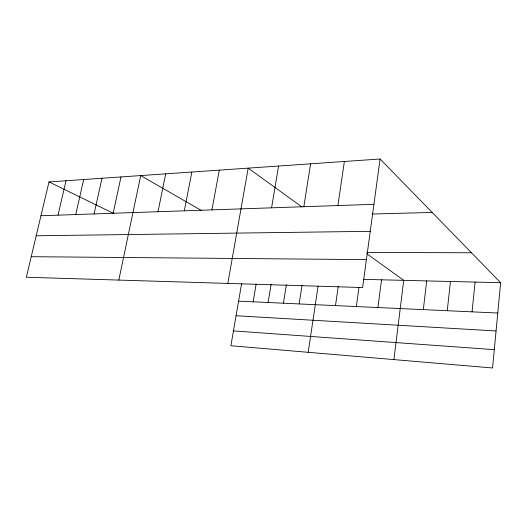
<?xml version="1.0" encoding="UTF-8"?>
<svg xmlns="http://www.w3.org/2000/svg" width="527" height="527" viewBox="0 0 527 527"><rect width="100%" height="100%" fill="white"/><g stroke="black" fill="none" stroke-linecap="round" stroke-linejoin="round"><path stroke-width="0.79" d="M380.092 159.009L362.602 287.551L26.35 277.248L48.985 181.927L380.092 159.009L500.65 282.696L492.561 367.991L230.898 345.732L241.61 283.625M472.054 311.852L475.104 282.077M447.252 310.713L450.466 281.477M423.326 309.619L426.692 280.904M393.9 359.598L403.728 280.351L367.016 253.862M377.912 307.544L381.535 279.811M356.344 306.556L358.986 287.307M335.488 305.601L338.281 286.102M337.899 205.543L344.381 161.479M308.183 352.306L318.051 286.293M299.152 303.934L302.037 285.232M303.835 206.716L310.594 163.818M283.421 303.216L286.359 284.758M268.091 302.511L271.076 284.297M271.583 207.822L278.572 166.038M253.151 301.833L256.135 284.073M227.822 283.421L248.184 168.139L301.958 206.933M211.94 209.871L219.311 170.135M184.318 210.82L191.841 172.039M158.021 211.722L165.669 173.851M118.812 280.081L140.709 175.577L201.643 210.642M113.16 213.264L120.993 176.947M94.102 213.916L101.994 178.258M75.743 214.548L83.688 179.529M58.036 215.154L66.027 180.748M40.954 215.741L373.926 204.311M371.976 214.041L432.16 212.427M36.198 235.786L370.25 231.32M366.66 252.446L471.481 252.769M31.231 256.695L366.403 259.613M363.261 279.369L500.65 282.696M238.586 301.161L497.771 313.031M236.07 315.739L496.072 330.969M233.454 330.897L494.3 349.658M48.985 181.927L113.832 213.547"/></g></svg>
